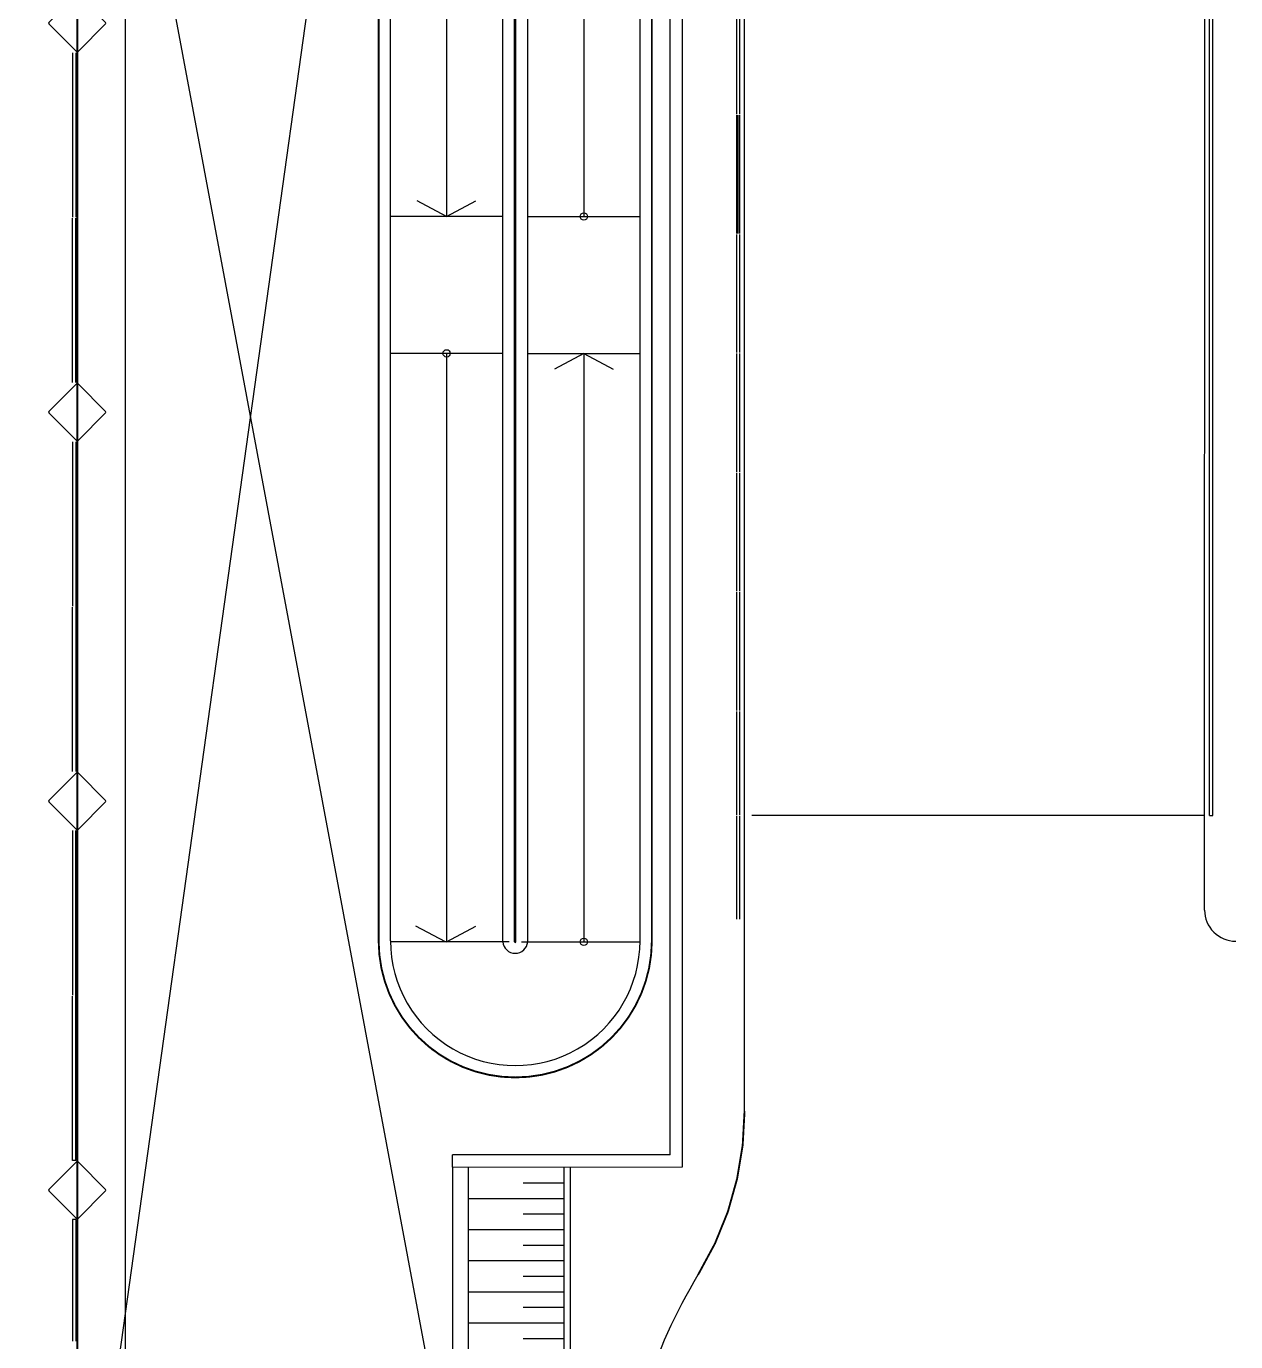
# Model space of a CAD drawing. Header units: metres. Extents: x -331 to 2982, y 362 to 2539.
# Drawn here: x 2885.13 to 2904.56, y 1324.4 to 1345.53 of the extents above; entities that cross this region are included whole.
import ezdxf

# ---------------------------------------------------------------- set-up
doc = ezdxf.new("R2010")
doc.units = ezdxf.units.M
doc.layers.get('0').update_dxf_attribs({"color": 251})
doc.layers.add('Est', color=251, linetype='Continuous')
doc.layers.add('Pis', color=251, linetype='Continuous')

# ---------------------------------------------------------------- blocks, each defined once
blk = doc.blocks.new('XR_BL2_AND_MON-REV15$0$P_M')
at = {"layer": 'Est'}
blk.add_lwpolyline([(0.46, -0.431), (0.453, -0.424), (0.46, -0.417), (0.007, 0.035), (0, 0.028), (-0.007, 0.035), (-0.46, -0.417), (-0.453, -0.424), (-0.46, -0.431), (-0.007, -0.884), (0, -0.877), (0.007, -0.884)], close=True, dxfattribs=at)

msp = doc.modelspace()

# ---------------------------------------------------------------- linework, layer by layer
at = {"lineweight": 0}
msp.add_lwpolyline([(2895.473, 1351.931), (2885.947, 1351.931), (2885.947, 1322.026), (2878.197, 1322.026), (2878.197, 1315.861), (2880.512, 1315.861), (2880.512, 1312.281)], dxfattribs=at)
msp.add_lwpolyline([(2895.18, 1351.931), (2895.18, 1330.829, -0.996488), (2890.79, 1330.829), (2890.79, 1351.931)], format="xyb", dxfattribs=at)
at = {"layer": 'Pis'}
for p, q in [((2904.063, 1331.331), (2904.069, 1357.581)), ((2904.143, 1332.848), (2904.143, 1357.656)), ((2904.193, 1332.848), (2904.193, 1357.706)), ((2886.717, 1355.991), (2886.714, 1321.765)), ((2886.372, 1351.831), (2891.886, 1322.385)), ((2890.79, 1330.836), (2890.79, 1351.841)), ((2890.98, 1330.836), (2890.98, 1351.841)), ((2891.882, 1351.831), (2891.882, 1342.476)), ((2892.785, 1330.821), (2892.785, 1351.841)), ((2892.975, 1330.818), (2892.975, 1351.841)), ((2892.995, 1330.818), (2892.995, 1351.841)), ((2893.185, 1330.821), (2893.185, 1351.841)), ((2894.087, 1351.931), (2894.087, 1342.476)), ((2894.99, 1330.836), (2894.99, 1351.831)), ((2895.18, 1330.836), (2895.18, 1351.831)), ((2890.434, 1351.47), (2886.372, 1322.385)), ((2896.545, 1344.12), (2896.545, 1346.02)), ((2896.595, 1344.12), (2896.595, 1346.02)), ((2885.872, 1345.107), (2885.872, 1342.464)), ((2885.922, 1345.107), (2885.922, 1342.464)), ((2885.947, 1339.783), (2885.947, 1345.128)), ((2896.545, 1342.204), (2896.545, 1344.104)), ((2896.57, 1342.204), (2896.57, 1344.104)), ((2896.595, 1342.204), (2896.595, 1344.104)), ((2891.882, 1342.476), (2891.41, 1342.728)), ((2891.882, 1342.476), (2892.354, 1342.728)), ((2885.872, 1339.806), (2885.872, 1342.448)), ((2885.922, 1339.806), (2885.922, 1342.448)), ((2892.785, 1342.476), (2890.98, 1342.476)), ((2893.185, 1342.476), (2894.99, 1342.476)), ((2896.545, 1340.288), (2896.545, 1342.188)), ((2896.595, 1340.288), (2896.595, 1342.188)), ((2892.785, 1340.276), (2890.98, 1340.276)), ((2891.882, 1340.276), (2891.882, 1330.821)), ((2893.185, 1340.276), (2894.99, 1340.276)), ((2894.087, 1340.276), (2893.615, 1340.024)), ((2894.087, 1340.276), (2894.087, 1330.821)), ((2894.087, 1340.276), (2894.559, 1340.024)), ((2896.545, 1338.372), (2896.545, 1340.272)), ((2896.595, 1338.372), (2896.595, 1340.272)), ((2885.872, 1338.856), (2885.872, 1336.214)), ((2885.922, 1338.856), (2885.922, 1333.555)), ((2885.947, 1338.878), (2885.947, 1333.533)), ((2896.545, 1336.456), (2896.545, 1338.356)), ((2896.595, 1336.456), (2896.595, 1338.356)), ((2896.545, 1334.54), (2896.545, 1336.44)), ((2896.595, 1334.54), (2896.595, 1336.44)), ((2885.872, 1333.555), (2885.872, 1336.198)), ((2896.545, 1332.862), (2896.545, 1334.524)), ((2896.595, 1332.862), (2896.595, 1334.524)), ((2896.545, 1331.184), (2896.545, 1332.846)), ((2896.595, 1331.184), (2896.595, 1332.846)), ((2904.069, 1332.848), (2896.785, 1332.852)), ((2904.143, 1332.848), (2904.193, 1332.848)), ((2885.872, 1332.607), (2885.872, 1329.964)), ((2885.922, 1327.306), (2885.922, 1332.607)), ((2885.947, 1332.628), (2885.947, 1327.283)), ((2891.862, 1330.821), (2891.39, 1331.073)), ((2891.882, 1330.821), (2892.354, 1331.073)), ((2892.885, 1330.821), (2890.98, 1330.821)), ((2893.085, 1330.821), (2894.99, 1330.821)), ((2893.878, 1330.821), (2893.878, 1330.821)), ((2885.872, 1327.306), (2885.872, 1329.948)), ((2885.922, 1327.306), (2885.872, 1327.306)), ((2893.114, 1326.948), (2893.767, 1326.948)), ((2893.114, 1326.948), (2893.767, 1326.948)), ((2892.229, 1326.698), (2893.114, 1326.698)), ((2892.229, 1326.698), (2893.114, 1326.698)), ((2893.114, 1326.698), (2893.767, 1326.698)), ((2893.114, 1326.698), (2893.767, 1326.698)), ((2893.114, 1326.448), (2893.767, 1326.448)), ((2893.114, 1326.448), (2893.767, 1326.448)), ((2885.922, 1326.357), (2885.872, 1326.357)), ((2885.872, 1326.357), (2885.872, 1324.404)), ((2885.922, 1326.357), (2885.922, 1324.404)), ((2885.947, 1326.378), (2885.947, 1322.413)), ((2892.229, 1326.198), (2893.114, 1326.198)), ((2892.229, 1326.198), (2893.114, 1326.198)), ((2893.114, 1326.198), (2893.766, 1326.198)), ((2893.114, 1326.198), (2893.766, 1326.198)), ((2893.114, 1325.948), (2893.766, 1325.948)), ((2893.114, 1325.948), (2893.766, 1325.948)), ((2892.229, 1325.698), (2893.114, 1325.698)), ((2892.229, 1325.698), (2893.114, 1325.698)), ((2893.114, 1325.698), (2893.766, 1325.698)), ((2893.114, 1325.698), (2893.766, 1325.698)), ((2893.114, 1325.448), (2893.766, 1325.448)), ((2893.114, 1325.448), (2893.766, 1325.448)), ((2892.229, 1325.198), (2893.114, 1325.198)), ((2892.229, 1325.198), (2893.114, 1325.198)), ((2893.114, 1325.198), (2893.766, 1325.198)), ((2893.114, 1325.198), (2893.766, 1325.198)), ((2893.114, 1324.948), (2893.766, 1324.948)), ((2893.114, 1324.948), (2893.766, 1324.948)), ((2892.229, 1324.698), (2893.114, 1324.698)), ((2892.229, 1324.698), (2893.114, 1324.698)), ((2893.114, 1324.698), (2893.766, 1324.698)), ((2893.114, 1324.698), (2893.766, 1324.698)), ((2893.114, 1324.448), (2893.766, 1324.448)), ((2893.114, 1324.448), (2893.766, 1324.448))]:
    msp.add_line(p, q, dxfattribs=at)
at = {"layer": 'Pis', "extrusion": (-2.10444e-05, 5.78189e-05, 1)}
for p, q in [((2895.67, 1352.645), (2895.67, 1327.198)), ((2895.473, 1327.4), (2895.473, 1351.931)), ((2895.473, 1327.4), (2891.975, 1327.398)), ((2891.975, 1327.198), (2891.975, 1327.398)), ((2895.67, 1327.198), (2891.973, 1327.197))]:
    msp.add_line(p, q, dxfattribs=at)
at = {"layer": 'Pis', "extrusion": (1.17006e-05, 7.63458e-06, 1)}
for p, q in [((2896.67, 1328.101), (2896.67, 1352.627)), ((2896.67, 1328.101), (2896.67, 1352.627)), ((2893.767, 1327.198), (2893.764, 1322.061)), ((2893.767, 1327.198), (2893.764, 1322.061)), ((2893.867, 1327.198), (2893.864, 1322.061)), ((2893.867, 1327.198), (2893.864, 1322.061))]:
    msp.add_line(p, q, dxfattribs=at)
at = {"layer": 'Pis', "extrusion": (-1.17006e-05, -7.63458e-06, -1)}
for p, q in [((2891.975, 1327.198), (2891.975, 1322.061)), ((2892.229, 1327.198), (2892.229, 1322.061)), ((2892.229, 1327.198), (2892.229, 1322.061))]:
    msp.add_line(p, q, dxfattribs=at)
at = {"layer": 'Pis', "const_width": 0.03}
for points in [[(2895.473, 1351.931), (2885.947, 1351.931), (2885.947, 1322.026), (2878.197, 1322.026), (2878.197, 1315.861), (2880.512, 1315.861), (2880.512, 1312.281)], [(2896.67, 1328.101), (2896.64, 1327.554), (2896.55, 1327.013), (2896.402, 1326.484), (2896.196, 1325.976), (2895.922, 1325.469)]]:
    msp.add_lwpolyline(points, dxfattribs=at)
msp.add_lwpolyline([(2895.18, 1351.931), (2895.18, 1330.829, -0.996488), (2890.79, 1330.829), (2890.79, 1351.931)], format="xyb", dxfattribs=at)
at = {"layer": 'Pis'}
for centre in [(2894.087, 1342.476), (2891.882, 1340.276), (2894.087, 1330.821)]:
    msp.add_circle(centre, 0.0587, dxfattribs=at)
for centre, radius, start, end in [((2904.563, 1331.331), 0.5, 179.9864, 270), ((2892.985, 1330.837), 2.195, 179.9926, 0.0095), ((2892.985, 1330.837), 2.005, 179.9926, 0.0095), ((2892.985, 1330.837), 0.201, 184.4932, 355.5068), ((2892.985, 1330.822), 0.0106, 184.4932, 355.5068), ((2903.548, 1320.876), 8.903, 148.9393, 175.9895)]:
    msp.add_arc(centre, radius, start, end, dxfattribs=at)

# ---------------------------------------------------------------- block references
for p in [(2885.947, 1346.005), (2885.947, 1339.755), (2885.947, 1333.505), (2885.947, 1327.255)]:
    msp.add_blockref('XR_BL2_AND_MON-REV15$0$P_M', p, dxfattribs=at)

doc.saveas('drawing.dxf')
